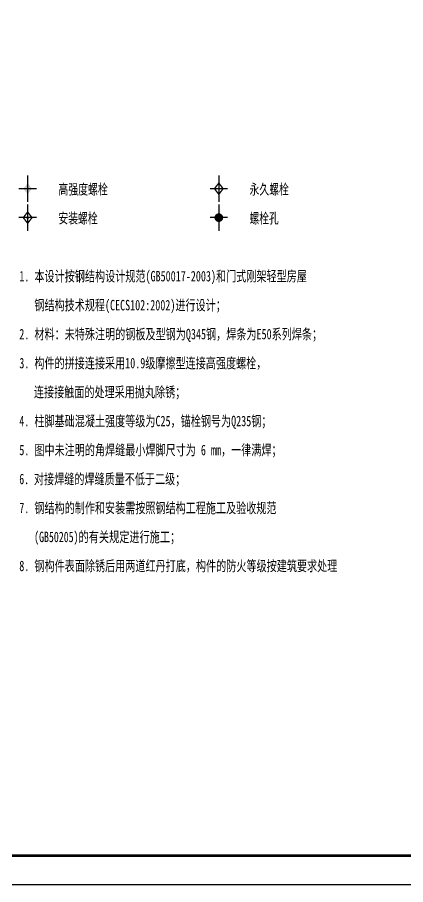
# Model space of a CAD drawing. Header units: millimetres. Extents: x 1442233 to 1526333, y -21810 to 275190.
# Drawn here: x 1490371 to 1503779, y -21810 to 8127 of the extents above; entities that cross this region are included whole.
import ezdxf
from ezdxf.enums import TextEntityAlignment as Align

# ---------------------------------------------------------------- set-up
doc = ezdxf.new("R2010")
doc.units = ezdxf.units.MM
doc.header["$LTSCALE"] = 1500
for name, color, linetype in [('1', 7, 'Continuous'), ('PUB_TITLE', 4, 'Continuous'), ('层10', 253, 'Continuous'), ('层130', 253, 'Continuous')]:
    doc.layers.add(name, color=color, linetype=linetype)
doc.styles.add('HZ', font='', dxfattribs={"width": 0.7, "height": 5})
doc.styles.get('HZ').set_extended_font_data('SimSun')

# ---------------------------------------------------------------- blocks, each defined once
blk = doc.blocks.new('1234')
at = {"layer": 'PUB_TITLE'}
blk.add_lwpolyline([(1825234, 779394), (1909334, 779394), (1909334, 838794), (1825234, 838794)], close=True, dxfattribs=at)
at = {"layer": 'PUB_TITLE', "const_width": 100}
blk.add_lwpolyline([(1827734, 780394), (1908334, 780394), (1908334, 837794), (1827734, 837794)], close=True, dxfattribs=at)

msp = doc.modelspace()

# ---------------------------------------------------------------- linework, layer by layer
at = {"layer": '层10', "color": 253}
for p, q in [((1490727, 2663), (1490727, 1763)), ((1497327, 2663), (1497327, 1763)), ((1491027, 2213), (1490427, 2213)), ((1497627, 2213), (1497027, 2213)), ((1490727, 1663), (1490727, 763)), ((1497327, 1663), (1497327, 763)), ((1491027, 1213), (1490427, 1213)), ((1497627, 1213), (1497027, 1213))]:
    msp.add_line(p, q, dxfattribs=at)
at = {"layer": '层10', "color": 1, "const_width": 45}
for points in [[(1497327, 2408), (1497177, 2213), (1497327, 2018), (1497477, 2213), (1497327, 2408)], [(1490727, 1408), (1490577, 1213), (1490727, 1018), (1490877, 1213), (1490727, 1408)]]:
    msp.add_lwpolyline(points, dxfattribs=at)
at = {"layer": '层10'}
for points, const_width in [([(1490749, 1213, 1), (1490704, 1213, 1), (1490749, 1213, 1)], 45), ([(1497402, 1213, 1), (1497252, 1213, 1), (1497402, 1213, 1)], 150)]:
    msp.add_lwpolyline(points, format="xyb", dxfattribs=dict(at, const_width=const_width))
msp.add_solid([(1490727, 2408), (1490577, 2213), (1490877, 2213), (1490727, 2018)], dxfattribs=at)

# ---------------------------------------------------------------- block references
at = {"layer": '1'}
msp.add_blockref('1234', (-383001, -801204), dxfattribs=at)

# ---------------------------------------------------------------- texts
at = {"layer": '层130', "style": 'HZ'}
for s, height, width, p, p2 in [('高强度螺栓', 361.2, 0.660508, (1491788, 2013), (1493494, 2013)), ('永久螺栓', 361.2, 0.656274, (1498388, 2013), (1499744, 2013)), ('安装螺栓', 361.2, 0.656274, (1491788, 1013), (1493144, 1013)), ('螺栓孔', 361.2, 0.649217, (1498388, 1013), (1499394, 1013)), ('1. 本设计按钢结构设计规范(GB50017-2003)和门式刚架轻型房屋', 361.25, 0.674473, (1490438, -987), (1500369, -987)), ('   钢结构技术规程(CECS102:2002)进行设计；', 361.25, 0.673313, (1490438, -1987), (1497569, -1987)), ('2. 材料：未特殊注明的钢板及型钢为Q345钢，焊条为E50系列焊条；', 361.25, 0.674621, (1490438, -2987), (1500894, -2987)), ('3. 构件的拼接连接采用10.9级摩擦型连接高强度螺栓，', 361.25, 0.673987, (1490438, -3987), (1498969, -3987)), ('   连接接触面的处理采用抛丸除锈；', 361.25, 0.672312, (1490438, -4987), (1496169, -4987)), ('4. 柱脚基础混凝土强度等级为C25，锚栓钢号为Q235钢；', 361.25, 0.674057, (1490438, -5987), (1499144, -5987)), ('5. 图中未注明的角焊缝最小焊脚尺寸为 6 mm，一律满焊；', 361.25, 0.674187, (1490438, -6987), (1499494, -6987)), ('6. 对接焊缝的焊缝质量不低于二级；', 361.25, 0.672312, (1490438, -7987), (1496169, -7987)), ('7. 钢结构的制作和安装需按照钢结构工程施工及验收规范', 361.25, 0.674123, (1490438, -8987), (1499319, -8987)), ('   (GB50205)的有关规定进行施工；', 361.25, 0.672151, (1490438, -9987), (1495994, -9987)), ('8. 钢构件表面除锈后用两道红丹打底，构件的防火等级按建筑要求处理', 361.25, 0.674756, (1490438, -10987), (1501419, -10987))]:
    msp.add_text(s, height=height, dxfattribs=dict(at, width=width)).set_placement(p, p2, align=Align.FIT)

doc.saveas('drawing.dxf')
